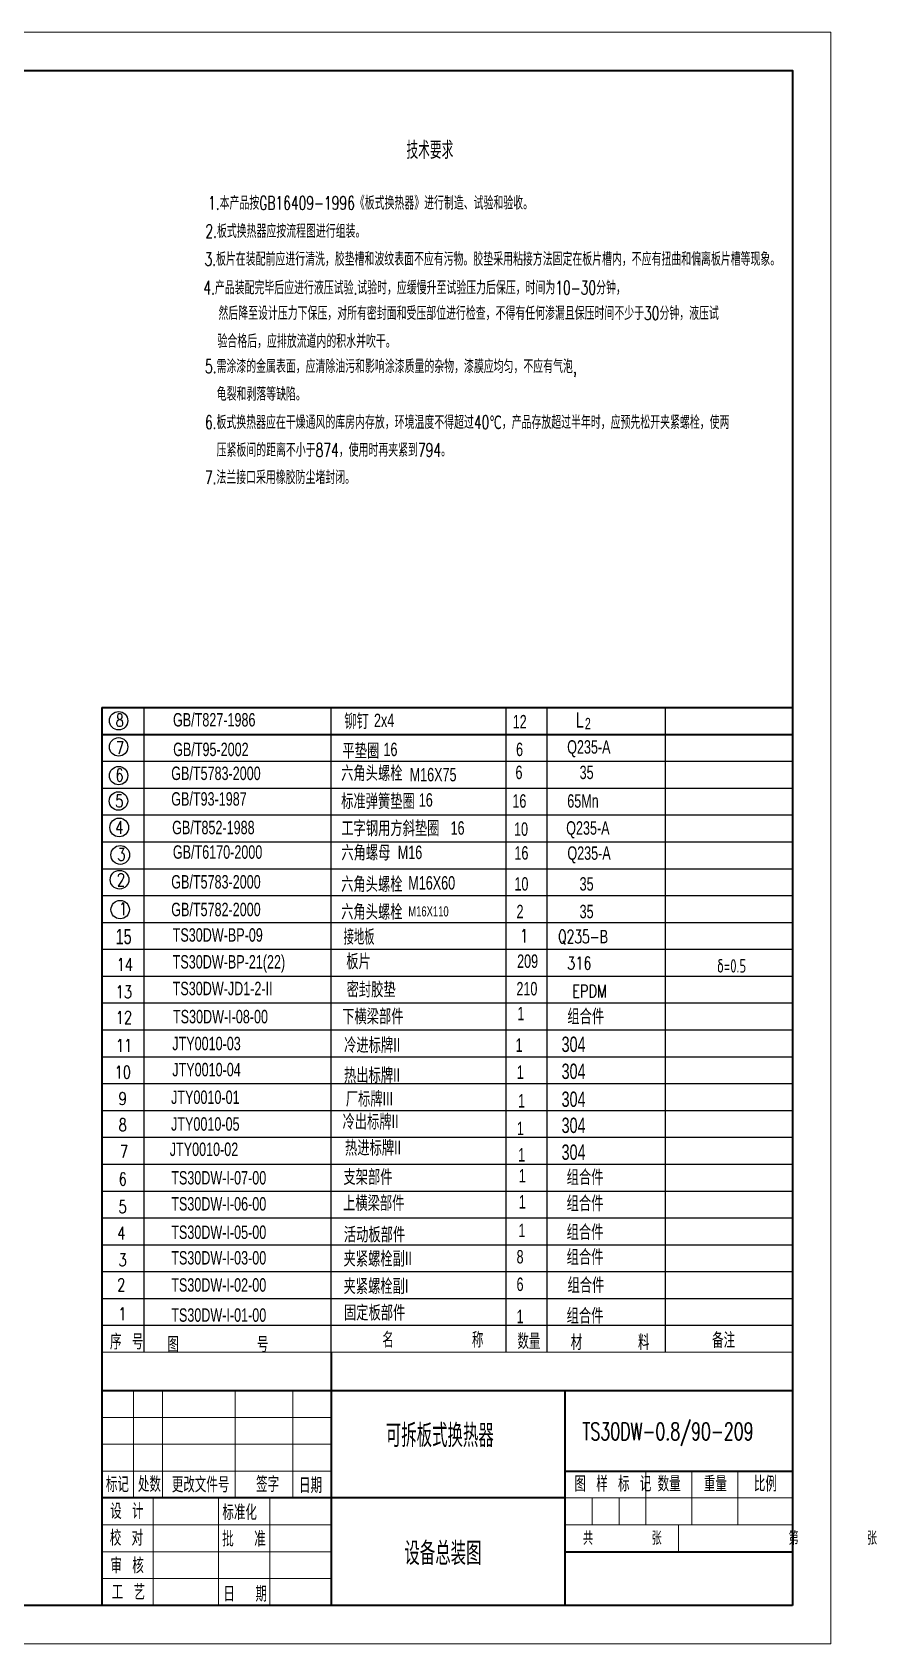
# Model space of a CAD drawing. Header units: millimetres. Extents: x 3265 to 3871, y 967 to 1387.
# Drawn here: x 3651.1 to 3871.2, y 967.1 to 1387.1 of the extents above; entities that cross this region are included whole.
import ezdxf

# ---------------------------------------------------------------- set-up
doc = ezdxf.new("R2010")
doc.units = ezdxf.units.MM
doc.layers.add('1', color=1, linetype='Continuous', lineweight=18, true_color=0xff0000)
doc.layers.add('2', color=2, linetype='Continuous', lineweight=18, true_color=0xffff00)
doc.layers.add('尺寸线与文字层', color=2, linetype='Continuous')
doc.layers.add('粗实线层', color=7, linetype='Continuous', lineweight=35)
doc.layers.add('细实线层', color=7, linetype='Continuous', lineweight=18)
doc.styles.add('HZ', font='txt.shx', dxfattribs={"width": 0.67, "bigfont": 'hztxt.shx'})
doc.styles.get("Standard").update_dxf_attribs({"font": 'arial.ttf'})

msp = doc.modelspace()

# ---------------------------------------------------------------- linework, layer by layer
at = {"layer": '1'}
for p, q in [((3849.22894, 1043.0587), (3669.22894, 1043.0587)), ((3669.22894, 1033.0587), (3849.22894, 1033.0587)), ((3669.22894, 1033.0587), (3849.22894, 1033.0587))]:
    msp.add_line(p, q, dxfattribs=at)
at = {"layer": '2', "ltscale": 0.5}
msp.add_lwpolyline([(3265.22894, 1387.0587), (3859.22894, 1387.0587), (3859.22894, 967.0587), (3265.22894, 967.0587)], close=True, dxfattribs=at)
at = {"layer": '尺寸线与文字层'}
for p, q in [((3680.30067, 1043.0587), (3680.30067, 1211.0587)), ((3729.02969, 1043.0587), (3729.02969, 1211.0587)), ((3774.65257, 1043.0587), (3774.65257, 1211.0587)), ((3785.26817, 1043.0587), (3785.26817, 1211.0587)), ((3816.18381, 1043.0587), (3816.18381, 1211.0587)), ((3669.22894, 1197.0587), (3849.22894, 1197.0587)), ((3669.22894, 1190.0587), (3849.22894, 1190.0587)), ((3669.22894, 1183.0587), (3849.22894, 1183.0587)), ((3669.22894, 1176.0587), (3849.22894, 1176.0587)), ((3669.22894, 1169.0587), (3849.22894, 1169.0587)), ((3669.22894, 1162.0587), (3849.22894, 1162.0587)), ((3669.22894, 1155.0587), (3849.22894, 1155.0587)), ((3669.22894, 1148.0587), (3849.22894, 1148.0587)), ((3669.22894, 1148.0587), (3846.65799, 1148.0587)), ((3669.22894, 1141.0587), (3849.22894, 1141.0587)), ((3669.22894, 1134.0587), (3849.22894, 1134.0587)), ((3669.22894, 1127.0587), (3849.22894, 1127.0587)), ((3669.22894, 1120.0587), (3849.22894, 1120.0587)), ((3669.22894, 1113.0587), (3849.22894, 1113.0587)), ((3669.22894, 1106.0587), (3849.22894, 1106.0587)), ((3669.22894, 1099.0587), (3849.22894, 1099.0587)), ((3669.22894, 1092.0587), (3849.22894, 1092.0587)), ((3669.22894, 1085.0587), (3849.22894, 1085.0587)), ((3669.22894, 1078.0587), (3849.22894, 1078.0587)), ((3669.22894, 1071.0587), (3849.22894, 1071.0587)), ((3669.22894, 1064.0587), (3849.22894, 1064.0587)), ((3669.22894, 1057.0587), (3849.22894, 1057.0587)), ((3669.22894, 1050.0587), (3849.22894, 1050.0587))]:
    msp.add_line(p, q, dxfattribs=at)
for centre, radius in [((3673.62339, 1207.62083), 2.4), ((3673.62339, 1200.80839), 2.4), ((3673.62339, 1193.3116), 2.4), ((3673.58174, 1186.69952), 2.4), ((3673.77524, 1179.80612), 2.44), ((3674.04935, 1172.6374), 2.444), ((3673.86685, 1166.18996), 2.44), ((3674.02439, 1158.39854), 2.4)]:
    msp.add_circle(centre, radius, dxfattribs=at)
at = {"layer": '粗实线层'}
for p, q in [((3669.22894, 1211.0587), (3849.22894, 1211.0587)), ((3669.22894, 1211.0587), (3669.22894, 977.0587)), ((3669.22894, 1204.0587), (3849.22894, 1204.0587)), ((3729.02969, 1043.0587), (3729.02969, 977.0587)), ((3669.22894, 1033.0587), (3849.22894, 1033.0587)), ((3790.02969, 977.0587), (3790.02969, 1033.0587)), ((3790.02969, 1012.0587), (3849.22894, 1012.0587)), ((3790.02969, 1005.0587), (3669.22894, 1005.0587)), ((3790.02969, 991.0587), (3849.22894, 991.0587))]:
    msp.add_line(p, q, dxfattribs=at)
msp.add_lwpolyline([(3849.22894, 977.0587), (3290.22894, 977.0587), (3290.22894, 1377.0587), (3849.22894, 1377.0587)], close=True, dxfattribs=at)
at = {"layer": '细实线层'}
for p, q in [((3677.52969, 1033.0587), (3677.52969, 1005.0587)), ((3685.02969, 1033.0587), (3685.02969, 1009.0587)), ((3704.02969, 1005.0587), (3704.02969, 1033.0587)), ((3719.02969, 1005.0587), (3719.02969, 1033.0587)), ((3669.22894, 1026.0587), (3729.02969, 1026.0587)), ((3685.02969, 1026.0587), (3685.02969, 1005.0587)), ((3729.02969, 1019.0587), (3669.22894, 1019.0587)), ((3669.22894, 1012.0587), (3729.02969, 1012.0587)), ((3811.02969, 998.0587), (3811.02969, 1012.0587)), ((3823.02969, 998.0587), (3823.02969, 1012.0587)), ((3835.02969, 998.0587), (3835.02969, 1012.0587)), ((3682.62008, 1005.0587), (3682.62008, 977.0587)), ((3699.67328, 1005.0587), (3699.67328, 977.0587)), ((3713.05775, 1005.0587), (3713.05775, 977.0587)), ((3790.02969, 1005.0587), (3849.22894, 1005.0587)), ((3797.02969, 998.0587), (3797.02969, 1005.0587)), ((3804.02969, 998.0587), (3804.02969, 1005.0587)), ((3669.22894, 998.0587), (3729.02969, 998.0587)), ((3790.02969, 998.0587), (3849.22894, 998.0587)), ((3819.52969, 991.0587), (3819.52969, 998.0587)), ((3729.02969, 991.0587), (3669.22894, 991.0587)), ((3669.22894, 984.0587), (3729.02969, 984.0587))]:
    msp.add_line(p, q, dxfattribs=at)

# ---------------------------------------------------------------- texts
at = {"color": 2, "ltscale": 20, "width": 0.67}
for s, height, p in [('L', 4, (3792.78261, 1205.78446)), ('2', 3, (3795.12938, 1205.35826)), ('304', 4, (3789.06451, 1121.29209)), ('304', 4, (3789.06451, 1114.25366)), ('304', 4, (3789.06451, 1106.97484)), ('304', 4, (3789.06451, 1100.1768)), ('304', 4, (3789.06451, 1093.17917))]:
    msp.add_text(s, height=height, dxfattribs=at).set_placement(p)
at = {"layer": '2', "style": 'HZ', "width": 0.67}
for s, height, p in [('技术要求', 4.55, (3748.65263, 1354.03982)), ('1.本产品按GB16409-1996《板式换热器》进行制造、试验和验收。', 3.5, (3696.93483, 1340.82074)), ('2.板式换热器应按流程图进行组装。', 3.5, (3696.23339, 1333.45938)), ('3.板片在装配前应进行清洗，胶垫槽和波纹表面不应有污物。胶垫采用粘接方法固定在板片槽内，不应有扭曲和偏离板片槽等现象。', 3.5, (3696.00403, 1326.19375)), ('4.产品装配完毕后应进行液压试验.试验时，应缓慢升至试验压力后保压，时间为10-30分钟，', 3.5, (3695.70004, 1318.72513)), ('然后降至设计压力下保压，对所有密封面和受压部位进行检查，不得有任何渗漏且保压时间不少于30分钟，液压试', 3.5, (3699.63686, 1312.0718)), ('验合格后，应排放流道内的积水并吹干。', 3.5, (3699.39666, 1304.78038)), ('5.需涂漆的金属表面，应清除油污和影响涂漆质量的杂物，漆膜应均匀，不应有气泡,', 3.5, (3696.13233, 1298.22319)), ('龟裂和剥落等缺陷。', 3.5, (3699.19915, 1290.99936)), ('6.板式换热器应在干燥通风的库房内存放，环境温度不得超过40℃，产品存放超过半年时，应预先松开夹紧螺栓，使两', 3.5, (3696.1267, 1283.65461)), ('压紧板间的距离不小于874，使用时再夹紧到794。', 3.5, (3699.16958, 1276.42716)), ('7.法兰接口采用橡胶防尘堵封闭。', 3.5, (3696.09978, 1269.28858)), ('可拆板式换热器', 6, (3743.25118, 1018.32092)), ('TS30DW-0.8/90-209', 4.5, (3794.51246, 1020.14784)), ('设备总装图', 6, (3748.10122, 987.59178))]:
    msp.add_text(s, height=height, dxfattribs=at).set_placement(p)
at = {"layer": '2', "width": 0.67}
for s, height, p in [('GB/T827-1986', 3.5, (3687.79565, 1206.11827)), ('铆钉', 3.5, (3732.43165, 1205.80927)), ('2x4', 3.5, (3740.17465, 1205.96427)), ('12', 3.5, (3776.33265, 1205.62277)), ('GB/T95-2002', 3.5, (3687.84314, 1198.40673)), ('平垫圈', 3.5, (3731.96714, 1198.11023)), ('16', 3.5, (3742.65214, 1198.40673)), ('6', 3.5, (3777.20714, 1198.40673)), ('Q235-A', 3.5, (3790.52544, 1199.04203)), ('GB/T5783-2000', 3.5, (3687.33965, 1192.16548)), ('六角头螺栓', 3.5, (3731.61515, 1192.27821)), ('M16X75', 3.5, (3749.48634, 1191.82261)), ('6', 3.5, (3777.05315, 1192.40513)), ('35', 3.5, (3793.76515, 1192.40513)), ('GB/T93-1987', 3.5, (3687.33965, 1185.49458)), ('标准弹簧垫圈', 3.5, (3731.61465, 1184.95608)), ('   16', 3.5, (3749.12765, 1185.22508)), ('16', 3.5, (3776.24765, 1184.95608)), ('65Mn ', 3.5, (3790.54315, 1184.95608)), ('GB/T852-1988', 3.5, (3687.57315, 1178.0419)), ('工字钢用方斜垫圈', 3.5, (3731.64165, 1177.9059)), ('16', 3.5, (3760.13565, 1177.9199)), ('10', 3.5, (3776.68389, 1177.62974)), ('Q235-A', 3.5, (3790.27358, 1177.92514)), ('GB/T6170-2000', 3.5, (3687.76367, 1171.65064)), ('六角螺母', 3.5, (3731.66517, 1171.56464)), ('M16', 3.5, (3746.37667, 1171.5709)), ('16', 3.5, (3776.78117, 1171.41501)), ('Q235-A', 3.5, (3790.5816, 1171.37488)), ('GB/T5783-2000', 3.5, (3687.33965, 1163.88696)), ('六角头螺栓', 3.5, (3731.61465, 1163.34846)), ('M16X60', 3.5, (3749.12765, 1163.61746)), ('10', 3.5, (3776.78465, 1163.34846)), ('35', 3.5, (3793.76515, 1163.34846)), ('GB/T5782-2000', 3.5, (3687.33965, 1156.68442)), ('六角头螺栓', 3.5, (3731.61465, 1156.14592)), ('M16X110', 2.625, (3749.11723, 1156.62073)), ('2', 3.5, (3777.32165, 1156.14592)), ('35', 3.5, (3793.76515, 1156.14592)), ('TS30DW-BP-09', 3.5, (3687.71739, 1150.03753)), ('TS30DW-BP-21(22)', 3.5, (3687.71739, 1143.03753)), ('板片', 3.5, (3732.95089, 1143.21653)), ('209', 3.5, (3777.48238, 1143.20624)), ('TS30DW-JD1-2-II', 3.5, (3687.71739, 1136.08516)), ('密封胶垫', 3.5, (3733.04939, 1135.90016)), ('210', 3.5, (3777.29838, 1136.03588)), ('TS30DW-I-08-00', 3.5, (3687.79539, 1128.75908)), ('下横梁部件', 3.5, (3731.88189, 1128.86877)), ('1', 3.5, (3777.53839, 1129.55177)), ('组合件', 3.5, (3790.57639, 1128.86877)), ('JTY0010-03', 3.5, (3687.61288, 1121.73976)), ('冷进标牌II', 3.5, (3732.38817, 1121.40342)), ('1', 3.5, (3777.07515, 1121.32292)), ('JTY0010-04', 3.5, (3687.61288, 1114.95271)), ('热出标牌II', 3.5, (3732.35228, 1113.5378)), ('1', 3.5, (3777.40715, 1114.28449)), ('JTY0010-01', 3.5, (3687.30694, 1107.74461)), ('厂标牌III', 3.5, (3732.83472, 1107.39015)), ('1', 3.5, (3777.73915, 1106.80967)), ('冷出标牌II', 3.5, (3731.97823, 1101.43723)), ('JTY0010-05', 3.5, (3687.29188, 1100.7725)), ('1', 3.5, (3777.41815, 1099.63264)), ('JTY0010-02', 3.5, (3686.95475, 1094.17854)), ('热进标牌II', 3.5, (3732.61686, 1094.64114)), ('1', 3.5, (3777.75665, 1092.7255)), ('TS30DW-I-07-00', 3.5, (3687.34565, 1086.75946)), ('支架部件', 3.5, (3732.20987, 1087.00646)), ('1', 3.5, (3777.92115, 1087.27596)), ('组合件', 3.5, (3790.37965, 1086.96046)), ('上横梁部件', 3.5, (3732.1137, 1080.20844)), ('1', 3.5, (3777.92115, 1080.47794)), ('组合件', 3.5, (3790.37965, 1080.16244)), ('TS30DW-I-06-00', 3.5, (3687.34565, 1079.96144)), ('TS30DW-I-05-00', 3.5, (3687.34565, 1072.56183)), ('活动板部件', 3.5, (3732.32307, 1072.02397)), ('1', 3.5, (3777.82315, 1073.04883)), ('组合件', 3.5, (3790.37965, 1072.64833)), ('TS30DW-I-03-00', 3.5, (3687.34565, 1065.89776)), ('夹紧螺栓副II', 3.5, (3732.23104, 1065.73173)), ('8', 3.5, (3777.33415, 1066.17376)), ('组合件', 3.5, (3790.37965, 1066.17976)), ('组合件', 3.5, (3790.6055, 1058.82674)), ('TS30DW-I-02-00', 3.5, (3687.34565, 1058.81924)), ('夹紧螺栓副I', 3.5, (3732.23104, 1058.55271)), ('6', 3.5, (3777.33415, 1058.99474)), ('TS30DW-I-01-00', 3.5, (3687.34565, 1050.97924)), ('固定板部件', 3.5, (3732.34965, 1051.68119)), ('组合件', 3.5, (3790.37965, 1050.87774)), ('1', 3.5, (3777.33415, 1050.60074))]:
    msp.add_text(s, height=height, dxfattribs=at).set_placement(p)
at = {"layer": '2', "insert": (3672.84939, 1149.31642), "char_height": 4, "width": 7.6571429, "attachment_point": 7}
msp.add_mtext('\\W0.67;15', dxfattribs=at)
at = {"layer": '2', "ltscale": 20, "attachment_point": 7, "style": 'HZ'}
for s, insert, char_height, width in [('接地板', (3732.27765, 1149.22938), 4, 12.06), ('Q235-{\\fArial|b0|i0|c0|p32;B}', (3788.16745, 1149.28057), 3.5, 21.105)]:
    msp.add_mtext(s, dxfattribs=dict(at, insert=insert, char_height=char_height, width=width))
at = {"layer": '2', "linetype": 'Continuous', "insert": (3778.27273, 1149.80581), "char_height": 3.5, "width": 3.35, "attachment_point": 7, "style": 'HZ'}
msp.add_mtext('\\T1;1', dxfattribs=at)
at = {"layer": '2', "ltscale": 0.5, "insert": (3829.56243, 1141.97598), "char_height": 3.5, "width": 16.1663269, "attachment_point": 7, "style": 'HZ'}
msp.add_mtext('δ=0.5', dxfattribs=at)
at = {"layer": '尺寸线与文字层', "style": 'HZ', "width": 0.75}
for s, height, p in [('8', 3.3, (3672.86983, 1206.07574)), ('7', 3.3, (3672.89488, 1198.93452)), ('6', 3.3, (3672.79876, 1191.81471)), ('5', 3.3, (3672.74377, 1185.05131)), ('4', 3.3, (3672.7643, 1178.15687)), ('3', 3.3, (3673.28542, 1171.12057)), ('2', 3.3, (3673.17881, 1164.52826)), ('1', 3.3, (3673.70856, 1156.96535)), ('14', 3.3, (3673.09365, 1142.40797)), ('316', 3.3, (3790.50487, 1142.80946)), ('13', 3.3, (3672.87295, 1135.30074)), ('EPDM', 3.3, (3791.83307, 1135.49987)), ('12', 3.3, (3672.89848, 1128.64812)), ('11', 3.3, (3672.90969, 1121.36797)), ('10', 3.3, (3672.58698, 1114.37001)), ('9', 3.3, (3673.60861, 1107.48772)), ('8', 3.3, (3673.62808, 1100.65042)), ('7', 3.3, (3673.95926, 1093.7183)), ('6', 3.3, (3673.62807, 1086.5245)), ('5', 3.3, (3673.5916, 1079.31067)), ('4', 3.3, (3673.25186, 1072.43912)), ('3', 3.3, (3673.59157, 1065.44455)), ('2', 3.3, (3673.23241, 1058.96864)), ('1', 3.3, (3673.56362, 1051.38793)), ('序 号', 4, (3671.38867, 1043.757)), ('图       号', 4, (3686.34677, 1043.0388)), ('名       称', 4, (3742.34522, 1044.24162)), ('数量', 4, (3777.54702, 1043.86232)), ('材     料', 4, (3791.44891, 1043.58697)), ('备注', 4, (3828.28363, 1044.13474)), ('标记', 4, (3670.31005, 1006.57649)), ('处数', 4, (3678.64312, 1006.6189)), ('更改文件号', 4, (3687.48631, 1006.5036)), (' 签字', 4, (3706.77074, 1006.60737)), ('日期', 4, (3720.65514, 1006.31343)), ('图 样 标 记', 4, (3792.42502, 1006.72468)), ('数量', 4, (3814.11232, 1006.72468)), ('重量', 4, (3826.14529, 1006.72468)), ('比例', 4, (3839.18637, 1006.72468)), ('设 计', 4, (3671.43756, 999.59075)), ('标准化', 4, (3700.66573, 999.2861)), ('校 对', 4, (3671.33223, 992.61434)), ('批  准', 4, (3700.61335, 992.37229)), ('共      张             第       张', 3.5, (3794.65093, 992.83764)), ('审 核', 4, (3671.51113, 985.407)), ('工 艺', 4, (3671.8369, 978.49319)), ('日  期', 4, (3700.92744, 978.0436))]:
    msp.add_text(s, height=height, dxfattribs=at).set_placement(p)

doc.saveas('drawing.dxf')
